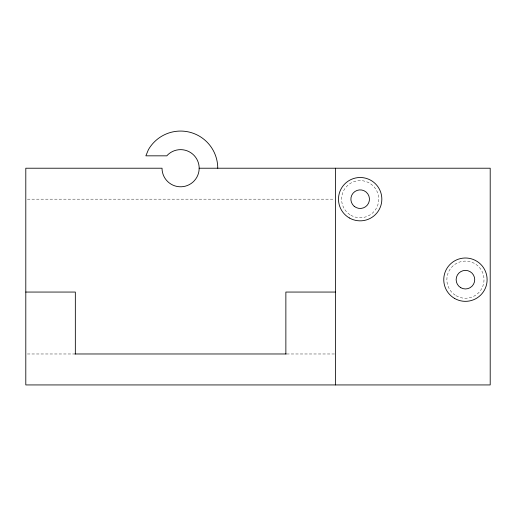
<?xml version="1.0" encoding="UTF-8"?>
<svg xmlns="http://www.w3.org/2000/svg" width="516" height="516" viewBox="0 0 516 516"><rect width="100%" height="100%" fill="white"/><g stroke="black" fill="none" stroke-linecap="round" stroke-linejoin="round"><path stroke-width="0.39" stroke-dasharray="2.58 1.94" d="M27.413 199.176L334.594 199.176M27.4 353.976L75.336 353.976M286.664 353.976L334.6 353.976M350.88 215.262A18.576 18.576 0 0 0 378.744 199.176A18.576 18.576 0 0 0 350.88 183.09A18.576 18.576 0 0 0 350.88 215.262M456.144 295.758A18.576 18.576 0 0 0 484.008 279.672A18.576 18.576 0 0 0 456.144 263.586A18.576 18.576 0 0 0 456.144 295.758"/><path stroke-width="0.77" d="M199.176 168.216L490.2 168.216L490.2 384.936L25.8 384.936L25.8 168.216L162.024 168.216A18.576 18.576 0 0 0 185.405 186.16A18.576 18.576 0 0 0 196.686 158.928A18.576 18.576 0 0 0 167.468 155.084L166.887 155.832L145.86 155.832L148.427 149.64A37.152 37.152 0 0 1 217.752 168.216M25.8 292.056L75.336 292.056L75.336 353.976M335.4 292.056L285.864 292.056L285.864 353.976M74.981 353.976L286.219 353.976M335.4 168.216L335.4 384.936M349.332 217.945A21.672 21.672 0 0 0 381.84 199.176A21.672 21.672 0 0 0 349.332 180.406A21.672 21.672 0 0 0 349.332 217.945M454.596 298.442A21.672 21.672 0 0 0 487.104 279.672A21.672 21.672 0 0 0 454.596 260.903A21.672 21.672 0 0 0 454.596 298.442M354.221 206.31A9.288 9.288 0 0 0 369.321 200.763A9.288 9.288 0 0 0 356.962 190.456A9.288 9.288 0 0 0 354.221 206.31M460.788 287.715A9.288 9.288 0 0 0 474.72 279.672A9.288 9.288 0 0 0 460.788 271.629A9.288 9.288 0 0 0 460.788 287.715"/></g></svg>
